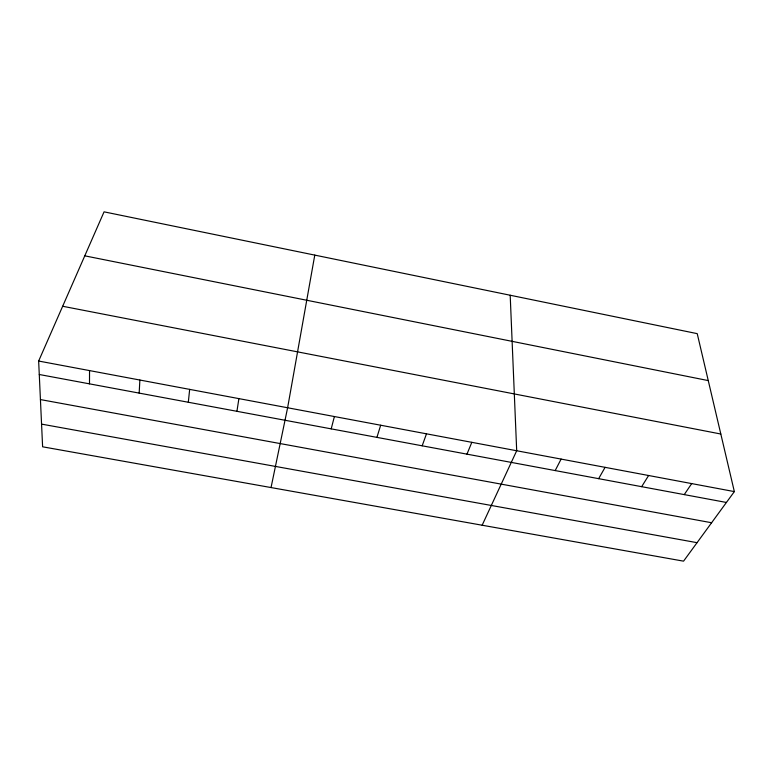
<?xml version="1.0" encoding="UTF-8"?>
<svg xmlns="http://www.w3.org/2000/svg" width="773" height="773" viewBox="0 0 773 773"><rect width="100%" height="100%" fill="white"/><g stroke="black" fill="none" stroke-linecap="round" stroke-linejoin="round"><path stroke-width="1.16" d="M89.494 383.852L89.542 370.596M139.169 393.109L139.874 380.036M188.312 402.26L189.665 389.379M236.924 411.313L238.905 398.626M314.775 255.109L287.614 407.767L271.043 487.56M331.202 428.87L334.39 416.541M376.924 437.383L380.674 425.227M422.174 445.808L426.483 433.827M466.96 454.147L471.82 442.33M38.65 361.039L104.065 211.841L697.227 333.646L734.35 491.599L683.554 561.159L42.612 446.804L38.65 361.039L734.35 491.599M482.149 525.225L516.693 450.756L510.19 295.238M555.188 470.573L561.111 459.094M598.64 478.671L605.085 467.346M641.658 486.681L648.605 475.511M684.25 494.604L691.69 483.598M41.568 424.116L697.053 542.675M40.428 399.573L711.604 522.741M39.268 374.499L726.417 502.46M62.671 306.263L720.822 434.02M84.779 255.834L708.261 380.596"/></g></svg>
